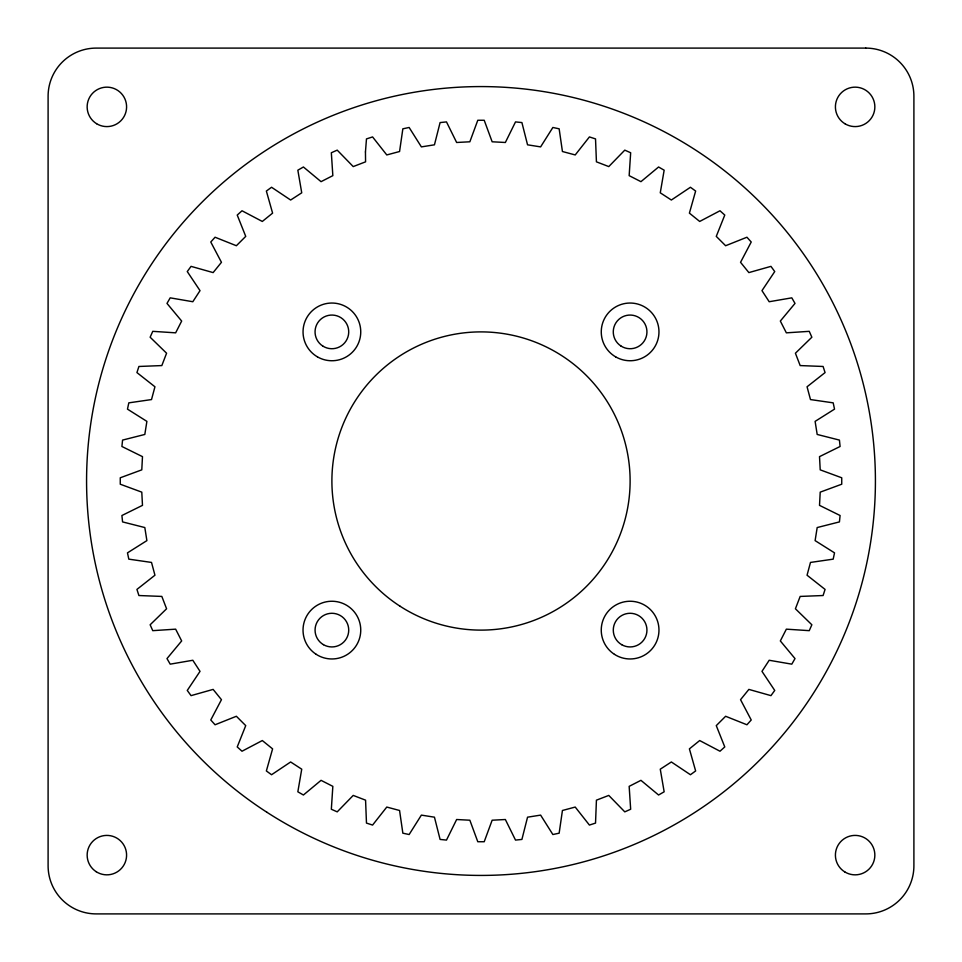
<?xml version="1.0" encoding="UTF-8"?>
<svg xmlns="http://www.w3.org/2000/svg" width="962" height="962" viewBox="0 0 962 962"><rect width="100%" height="100%" fill="white"/><g stroke="black" fill="none" stroke-linecap="round" stroke-linejoin="round"><path stroke-width="1.44" d="M365.452 151.96L365.572 161.832L353.222 166.582L337.217 150.144L331.337 152.754L332.84 175.649L321.055 181.662L303.415 166.991L297.847 170.202L301.731 192.809L290.644 200.024L271.561 187.265L266.366 191.053L272.595 213.131L262.313 221.452L242.015 210.774L237.229 215.067L245.731 236.375L236.375 245.731L215.067 237.229L210.774 242.015L221.452 262.313L213.131 272.595L191.053 266.366L187.265 271.561L200.024 290.644L192.809 301.731L170.202 297.847L166.991 303.415L181.662 321.055L175.649 332.84L152.754 331.337L150.144 337.217L166.582 353.222L161.832 365.572L138.913 366.474L136.929 372.583L154.942 386.784L151.515 399.567L128.812 402.85L127.477 409.139L146.885 421.38L144.817 434.451L122.571 440.091L121.909 446.488L142.484 456.637L141.787 469.853L120.262 477.789L120.262 484.211L141.787 492.147L142.484 505.363L121.909 515.512L122.571 521.909L144.817 527.549L146.885 540.62L127.477 552.861L128.812 559.15L151.515 562.433L154.942 575.216L136.929 589.417L138.913 595.526L161.832 596.428L166.582 608.778L150.144 624.783L152.754 630.663L175.649 629.16L181.662 640.945L166.991 658.585L170.202 664.153L192.809 660.269L200.024 671.356L187.265 690.439L191.053 695.634L213.131 689.405L221.452 699.687L210.774 719.985L215.067 724.771L236.375 716.269L245.731 725.625L237.229 746.933L242.015 751.226L262.313 740.548L272.595 748.869L266.366 770.947L271.561 774.735L290.644 761.976L301.731 769.191L297.847 791.798L303.415 795.009L321.055 780.338L332.84 786.351L331.337 809.246L337.217 811.856L353.222 795.418L365.572 800.168L366.474 823.087L372.583 825.071L386.784 807.058L399.567 810.485L402.85 833.188L409.139 834.523L421.38 815.115L434.451 817.183L440.091 839.429L446.488 840.091L456.637 819.516L469.853 820.213L477.789 841.738L484.211 841.738L492.147 820.213L505.363 819.516L515.512 840.091L521.909 839.429L527.549 817.183L540.62 815.115L552.861 834.523L559.15 833.188L562.433 810.485L575.216 807.058L589.417 825.071L595.526 823.087L596.428 800.168L608.778 795.418L624.783 811.856L630.663 809.246L629.16 786.351L640.945 780.338L658.585 795.009L664.153 791.798L660.269 769.191L671.356 761.976L690.439 774.735L695.634 770.947L689.405 748.869L699.687 740.548L719.985 751.226L724.771 746.933L716.269 725.625L725.625 716.269L746.933 724.771L751.226 719.985L740.548 699.687L748.869 689.405L770.947 695.634L774.735 690.439L761.976 671.356L769.191 660.269L791.798 664.153L795.009 658.585L780.338 640.945L786.351 629.16L809.246 630.663L811.856 624.783L795.418 608.778L800.168 596.428L823.087 595.526L825.071 589.417L807.058 575.216L810.485 562.433L833.188 559.15L834.523 552.861L815.115 540.62L817.183 527.549L839.429 521.909L840.091 515.512L819.516 505.363L820.213 492.147L841.738 484.211L841.738 477.789L820.213 469.853L819.516 456.637L840.091 446.488L839.429 440.091L817.183 434.451L815.115 421.38L834.523 409.139L833.188 402.85L810.485 399.567L807.058 386.784L825.071 372.583L823.087 366.474L800.168 365.572L795.418 353.222L811.856 337.217L809.246 331.337L786.351 332.84L780.338 321.055L795.009 303.415L791.798 297.847L769.191 301.731L761.976 290.644L774.735 271.561L770.947 266.366L748.869 272.595L740.548 262.313L751.226 242.015L746.933 237.229L725.625 245.731L716.269 236.375L724.771 215.067L719.985 210.774L699.687 221.452L689.405 213.131L695.634 191.053L690.439 187.265L671.356 200.024L660.269 192.809L664.153 170.202L658.585 166.991L640.945 181.662L629.16 175.649L630.663 152.754L624.783 150.144L608.778 166.582L596.428 161.832L595.526 138.913L589.417 136.929L575.216 154.942L562.433 151.515L559.15 128.812L552.861 127.477L540.62 146.885L527.549 144.817L521.909 122.571L515.512 121.909L505.363 142.484L492.147 141.787L484.211 120.262L477.789 120.262L469.853 141.787L456.637 142.484L446.488 121.909L440.091 122.571L434.451 144.817L421.38 146.885L409.139 127.477L402.85 128.812L399.567 151.515L386.784 154.942L372.583 136.929L366.474 138.913L365.452 151.96M865.8 48.1L96.2 48.1A48.1 48.1 0 0 0 48.1 96.2L48.1 865.8A48.1 48.1 0 0 0 96.2 913.9L865.8 913.9A48.1 48.1 0 0 0 913.9 865.8L913.9 96.2A48.1 48.1 0 0 0 865.8 48.1M96.176 871.692A19.721 19.721 0 0 0 126.563 856.108A19.721 19.721 0 0 0 97.871 837.577A19.721 19.721 0 0 0 96.176 871.692M96.585 123.701A19.721 19.721 0 0 0 126.587 107.359A19.721 19.721 0 0 0 97.439 89.55A19.721 19.721 0 0 0 96.585 123.701M844.852 871.957A19.721 19.721 0 0 0 874.843 855.627A19.721 19.721 0 0 0 845.694 837.806A19.721 19.721 0 0 0 844.852 871.957M845.273 123.954A19.721 19.721 0 0 0 874.855 106.866A19.721 19.721 0 0 0 845.273 89.791A19.721 19.721 0 0 0 845.273 123.954M323.472 644.684A16.835 16.835 0 0 0 348.725 630.11A16.835 16.835 0 0 0 323.472 615.536A16.835 16.835 0 0 0 323.472 644.684M400.096 606.252A149.11 149.11 0 0 0 629.93 488.431A149.11 149.11 0 0 0 412.975 348.316A149.11 149.11 0 0 0 400.096 606.252M621.692 644.684A16.835 16.835 0 0 0 646.945 630.11A16.835 16.835 0 0 0 621.692 615.536A16.835 16.835 0 0 0 621.692 644.684M322.751 346.031A16.835 16.835 0 0 0 348.701 332.732A16.835 16.835 0 0 0 324.206 316.907A16.835 16.835 0 0 0 322.751 346.031M620.971 346.031A16.835 16.835 0 0 0 646.921 332.732A16.835 16.835 0 0 0 622.426 316.907A16.835 16.835 0 0 0 620.971 346.031M267.003 812.325A394.42 394.42 0 0 0 874.927 500.661A394.42 394.42 0 0 0 301.058 130.014A394.42 394.42 0 0 0 267.003 812.325M316.233 654.352A28.86 28.86 0 0 0 360.714 631.553A28.86 28.86 0 0 0 318.723 604.425A28.86 28.86 0 0 0 316.233 654.352M614.453 654.352A28.86 28.86 0 0 0 658.934 631.553A28.86 28.86 0 0 0 616.943 604.425A28.86 28.86 0 0 0 614.453 654.352M317.46 356.878A28.86 28.86 0 0 0 360.75 331.89A28.86 28.86 0 0 0 317.46 306.902A28.86 28.86 0 0 0 317.46 356.878M615.68 356.878A28.86 28.86 0 0 0 658.97 331.89A28.86 28.86 0 0 0 615.68 306.902A28.86 28.86 0 0 0 615.68 356.878"/></g></svg>
